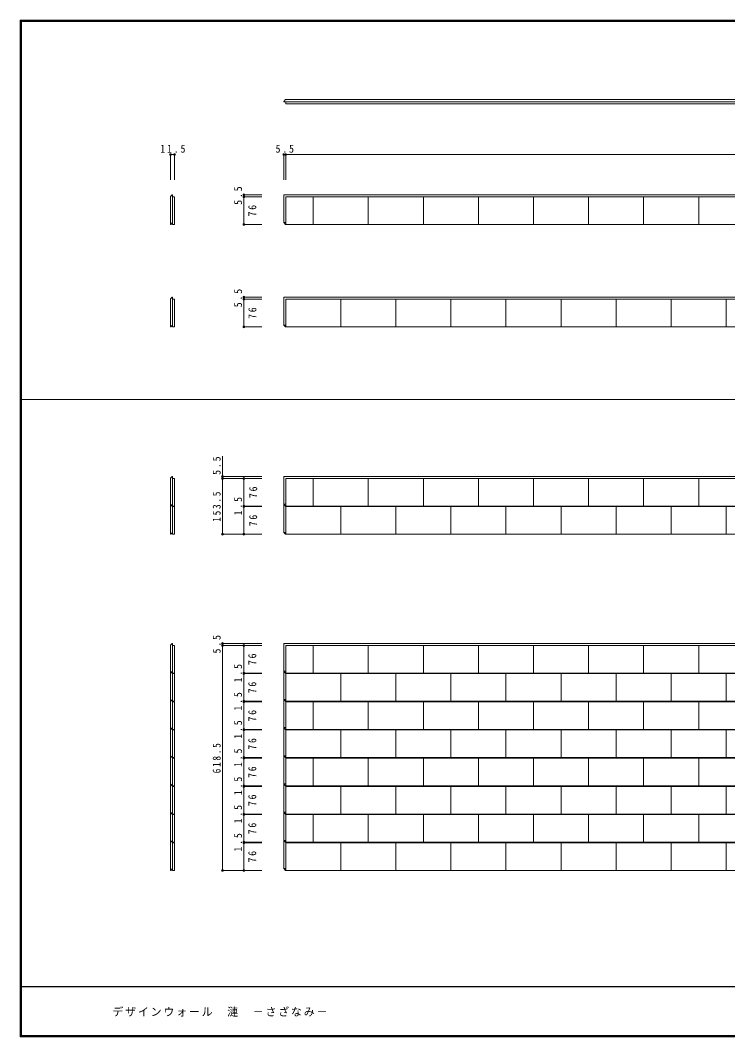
# Model space of a CAD drawing. Units: millimetres at full size, sheet at 1:10. Extents: x -1947 to 1953, y -1436 to 1392.
# Drawn here: x -1947 to -1, y -1402 to 1392 of the extents above; entities that cross this region are included whole.
import ezdxf

# ---------------------------------------------------------------- set-up
doc = ezdxf.new("R2010")
doc.units = ezdxf.units.MM
doc.header["$LTSCALE"] = 10
doc.header["$PDMODE"] = 32
doc.header["$PDSIZE"] = 5
doc.layers.add('3-0', color=7, linetype='Continuous', lineweight=18)
doc.layers.add('F-1', color=6, linetype='Continuous', lineweight=18)
doc.layers.add('F-A', color=7, linetype='Continuous')
doc.styles.add('ＭＳ ゴシック', font='')
doc.styles.get('ＭＳ ゴシック').set_extended_font_data('MS Gothic')

msp = doc.modelspace()

# ---------------------------------------------------------------- linework, layer by layer
at = {"layer": '3-0'}
for p, q in [((-1217.14, 1173.8), (1510.36, 1173.8)), ((-1216.64, 1164.92), (-1216.64, 1167.8)), ((-1216.64, 1164.92), (-1216.64, 1162.3)), ((1510.36, 1162.3), (-1216.64, 1162.3)), ((-1533.64, 907.3), (-1533.64, 830.8)), ((-1527.64, 912.3), (-1527.64, 830.8)), ((-1524.75, 906.8), (-1527.64, 906.8)), ((-1524.75, 906.8), (-1522.14, 906.8)), ((-1522.14, 830.8), (-1522.14, 906.8)), ((-1222.14, 912.3), (-1222.14, 835.8)), ((-1222.14, 912.3), (1505.36, 912.3)), ((-1216.64, 906.8), (-1216.64, 830.8)), ((1510.36, 906.8), (-1216.64, 906.8)), ((-1140.89, 906.8), (-1140.89, 830.8)), ((-989.39, 906.8), (-989.39, 830.8)), ((-837.89, 906.8), (-837.89, 830.8)), ((-686.39, 906.8), (-686.39, 830.8)), ((-534.89, 906.8), (-534.89, 830.8)), ((-383.39, 906.8), (-383.39, 830.8)), ((-231.89, 906.8), (-231.89, 830.8)), ((-80.39, 906.8), (-80.39, 830.8)), ((-1527.64, 830.8), (-1522.14, 830.8)), ((-1222.14, 835.8), (-1216.64, 835.8)), ((-1222.14, 835.8), (-1217.14, 830.8)), ((1510.36, 830.8), (-1217.14, 830.8)), ((-1533.64, 625.8), (-1533.64, 549.3)), ((-1527.64, 630.8), (-1527.64, 549.3)), ((-1524.75, 625.3), (-1527.64, 625.3)), ((-1524.75, 625.3), (-1522.14, 625.3)), ((-1522.14, 549.3), (-1522.14, 625.3)), ((-1222.14, 630.8), (-1222.14, 554.3)), ((-1222.14, 630.8), (1505.36, 630.8)), ((-1216.64, 625.3), (-1216.64, 549.3)), ((1510.36, 625.3), (-1216.64, 625.3)), ((-1065.14, 625.3), (-1065.14, 549.3)), ((-913.64, 625.3), (-913.64, 549.3)), ((-762.14, 625.3), (-762.14, 549.3)), ((-610.64, 625.3), (-610.64, 549.3)), ((-459.14, 625.3), (-459.14, 549.3)), ((-307.64, 625.3), (-307.64, 549.3)), ((-156.14, 625.3), (-156.14, 549.3)), ((-4.64, 625.3), (-4.64, 549.3)), ((-1527.64, 549.3), (-1522.14, 549.3)), ((-1222.14, 554.3), (-1216.64, 554.3)), ((-1222.14, 554.3), (-1217.14, 549.3)), ((1510.36, 549.3), (-1217.14, 549.3)), ((-1533.64, 133.3), (-1533.64, 56.8)), ((-1527.64, 138.3), (-1527.64, -20.7)), ((-1524.75, 132.8), (-1527.64, 132.8)), ((-1524.75, 132.8), (-1522.14, 132.8)), ((-1522.14, 56.8), (-1522.14, 132.8)), ((-1222.14, 138.3), (-1222.14, 61.8)), ((-1222.14, 138.3), (1505.36, 138.3)), ((-1216.64, 132.8), (-1216.64, 56.8)), ((1510.36, 132.8), (-1216.64, 132.8)), ((-1140.89, 132.8), (-1140.89, 56.8)), ((-989.39, 132.8), (-989.39, 56.8)), ((-837.89, 132.8), (-837.89, 56.8)), ((-686.39, 132.8), (-686.39, 56.8)), ((-534.89, 132.8), (-534.89, 56.8)), ((-383.39, 132.8), (-383.39, 56.8)), ((-231.89, 132.8), (-231.89, 56.8)), ((-80.39, 132.8), (-80.39, 56.8)), ((-1533.64, 55.8), (-1527.64, 61.8)), ((-1533.64, 56.8), (-1532.64, 56.8)), ((-1527.64, 60.8), (-1528.64, 60.8)), ((-1527.64, 56.8), (-1522.14, 56.8)), ((-1222.14, 61.8), (-1216.64, 61.8)), ((-1222.14, 61.8), (-1217.14, 56.8)), ((-1222.14, 60.8), (-1222.14, -15.7)), ((-1222.14, 60.8), (-1221.14, 60.8)), ((1510.36, 56.8), (-1217.14, 56.8)), ((-1533.64, 55.8), (-1533.64, -20.7)), ((-1524.75, 55.3), (-1527.64, 55.3)), ((-1524.75, 55.3), (-1522.14, 55.3)), ((-1522.14, -20.7), (-1522.14, 55.3)), ((-1216.64, 55.3), (-1216.64, -20.7)), ((1510.36, 55.3), (-1216.64, 55.3)), ((-1065.14, 55.3), (-1065.14, -20.7)), ((-913.64, 55.3), (-913.64, -20.7)), ((-762.14, 55.3), (-762.14, -20.7)), ((-610.64, 55.3), (-610.64, -20.7)), ((-459.14, 55.3), (-459.14, -20.7)), ((-307.64, 55.3), (-307.64, -20.7)), ((-156.14, 55.3), (-156.14, -20.7)), ((-4.64, 55.3), (-4.64, -20.7)), ((-1527.64, -20.7), (-1522.14, -20.7)), ((-1222.14, -15.7), (-1216.64, -15.7)), ((-1222.14, -15.7), (-1217.14, -20.7)), ((1510.36, -20.7), (-1217.14, -20.7)), ((-1533.64, -325.7), (-1533.64, -402.2)), ((-1527.64, -320.7), (-1527.64, -944.7)), ((-1524.75, -326.2), (-1527.64, -326.2)), ((-1524.75, -326.2), (-1522.14, -326.2)), ((-1522.14, -402.2), (-1522.14, -326.2)), ((-1222.14, -320.7), (-1222.14, -397.2)), ((-1222.14, -320.7), (1505.36, -320.7)), ((-1216.64, -326.2), (-1216.64, -402.2)), ((1510.36, -326.2), (-1216.64, -326.2)), ((-1140.89, -326.2), (-1140.89, -402.2)), ((-989.39, -326.2), (-989.39, -402.2)), ((-837.89, -326.2), (-837.89, -402.2)), ((-686.39, -326.2), (-686.39, -402.2)), ((-534.89, -326.2), (-534.89, -402.2)), ((-383.39, -326.2), (-383.39, -402.2)), ((-231.89, -326.2), (-231.89, -402.2)), ((-80.39, -326.2), (-80.39, -402.2)), ((-1533.64, -403.2), (-1527.64, -397.2)), ((-1533.64, -402.2), (-1532.64, -402.2)), ((-1533.64, -403.2), (-1533.64, -479.7)), ((-1527.64, -398.2), (-1528.64, -398.2)), ((-1527.64, -402.2), (-1522.14, -402.2)), ((-1524.75, -403.7), (-1527.64, -403.7)), ((-1524.75, -403.7), (-1522.14, -403.7)), ((-1522.14, -479.7), (-1522.14, -403.7)), ((-1222.14, -397.2), (-1216.64, -397.2)), ((-1222.14, -397.2), (-1217.14, -402.2)), ((-1222.14, -398.2), (-1222.14, -474.7)), ((-1222.14, -398.2), (-1221.14, -398.2)), ((1510.36, -402.2), (-1217.14, -402.2)), ((-1216.64, -403.7), (-1216.64, -479.7)), ((1510.36, -403.7), (-1216.64, -403.7)), ((-1065.14, -403.7), (-1065.14, -479.7)), ((-913.64, -403.7), (-913.64, -479.7)), ((-762.14, -403.7), (-762.14, -479.7)), ((-610.64, -403.7), (-610.64, -479.7)), ((-459.14, -403.7), (-459.14, -479.7)), ((-307.64, -403.7), (-307.64, -479.7)), ((-156.14, -403.7), (-156.14, -479.7)), ((-4.64, -403.7), (-4.64, -479.7)), ((-1533.64, -480.7), (-1527.64, -474.7)), ((-1222.14, -474.7), (-1216.64, -474.7)), ((-1222.14, -474.7), (-1217.14, -479.7)), ((-1533.64, -479.7), (-1532.64, -479.7)), ((-1533.64, -480.7), (-1533.64, -557.2)), ((-1527.64, -475.7), (-1528.64, -475.7)), ((-1527.64, -479.7), (-1522.14, -479.7)), ((-1524.75, -481.2), (-1527.64, -481.2)), ((-1524.75, -481.2), (-1522.14, -481.2)), ((-1522.14, -557.2), (-1522.14, -481.2)), ((-1222.14, -475.7), (-1222.14, -552.2)), ((-1222.14, -475.7), (-1221.14, -475.7)), ((1510.36, -479.7), (-1217.14, -479.7)), ((-1216.64, -481.2), (-1216.64, -557.2)), ((1510.36, -481.2), (-1216.64, -481.2)), ((-1140.89, -481.2), (-1140.89, -557.2)), ((-989.39, -481.2), (-989.39, -557.2)), ((-837.89, -481.2), (-837.89, -557.2)), ((-686.39, -481.2), (-686.39, -557.2)), ((-534.89, -481.2), (-534.89, -557.2)), ((-383.39, -481.2), (-383.39, -557.2)), ((-231.89, -481.2), (-231.89, -557.2)), ((-80.39, -481.2), (-80.39, -557.2)), ((-1533.64, -558.2), (-1527.64, -552.2)), ((-1533.64, -557.2), (-1532.64, -557.2)), ((-1533.64, -558.2), (-1533.64, -634.7)), ((-1527.64, -553.2), (-1528.64, -553.2)), ((-1527.64, -557.2), (-1522.14, -557.2)), ((-1222.14, -552.2), (-1216.64, -552.2)), ((-1222.14, -552.2), (-1217.14, -557.2)), ((-1222.14, -553.2), (-1222.14, -629.7)), ((-1222.14, -553.2), (-1221.14, -553.2)), ((1510.36, -557.2), (-1217.14, -557.2)), ((-1524.75, -558.7), (-1527.64, -558.7)), ((-1524.75, -558.7), (-1522.14, -558.7)), ((-1522.14, -634.7), (-1522.14, -558.7)), ((-1216.64, -558.7), (-1216.64, -634.7)), ((1510.36, -558.7), (-1216.64, -558.7)), ((-1065.14, -558.7), (-1065.14, -634.7)), ((-913.64, -558.7), (-913.64, -634.7)), ((-762.14, -558.7), (-762.14, -634.7)), ((-610.64, -558.7), (-610.64, -634.7)), ((-459.14, -558.7), (-459.14, -634.7)), ((-307.64, -558.7), (-307.64, -634.7)), ((-156.14, -558.7), (-156.14, -634.7)), ((-4.64, -558.7), (-4.64, -634.7)), ((-1533.64, -635.7), (-1527.64, -629.7)), ((-1533.64, -634.7), (-1532.64, -634.7)), ((-1533.64, -635.7), (-1533.64, -712.2)), ((-1527.64, -630.7), (-1528.64, -630.7)), ((-1527.64, -634.7), (-1522.14, -634.7)), ((-1524.75, -636.2), (-1527.64, -636.2)), ((-1524.75, -636.2), (-1522.14, -636.2)), ((-1522.14, -712.2), (-1522.14, -636.2)), ((-1222.14, -629.7), (-1216.64, -629.7)), ((-1222.14, -629.7), (-1217.14, -634.7)), ((-1222.14, -630.7), (-1222.14, -707.2)), ((-1222.14, -630.7), (-1221.14, -630.7)), ((1510.36, -634.7), (-1217.14, -634.7)), ((-1216.64, -636.2), (-1216.64, -712.2)), ((1510.36, -636.2), (-1216.64, -636.2)), ((-1140.89, -636.2), (-1140.89, -712.2)), ((-989.39, -636.2), (-989.39, -712.2)), ((-837.89, -636.2), (-837.89, -712.2)), ((-686.39, -636.2), (-686.39, -712.2)), ((-534.89, -636.2), (-534.89, -712.2)), ((-383.39, -636.2), (-383.39, -712.2)), ((-231.89, -636.2), (-231.89, -712.2)), ((-80.39, -636.2), (-80.39, -712.2)), ((-1533.64, -713.2), (-1527.64, -707.2)), ((-1533.64, -712.2), (-1532.64, -712.2)), ((-1533.64, -713.2), (-1533.64, -789.7)), ((-1527.64, -708.2), (-1528.64, -708.2)), ((-1527.64, -712.2), (-1522.14, -712.2)), ((-1524.75, -713.7), (-1527.64, -713.7)), ((-1524.75, -713.7), (-1522.14, -713.7)), ((-1522.14, -789.7), (-1522.14, -713.7)), ((-1222.14, -707.2), (-1216.64, -707.2)), ((-1222.14, -707.2), (-1217.14, -712.2)), ((-1222.14, -708.2), (-1222.14, -784.7)), ((-1222.14, -708.2), (-1221.14, -708.2)), ((1510.36, -712.2), (-1217.14, -712.2)), ((-1216.64, -713.7), (-1216.64, -789.7)), ((1510.36, -713.7), (-1216.64, -713.7)), ((-1065.14, -713.7), (-1065.14, -789.7)), ((-913.64, -713.7), (-913.64, -789.7)), ((-762.14, -713.7), (-762.14, -789.7)), ((-610.64, -713.7), (-610.64, -789.7)), ((-459.14, -713.7), (-459.14, -789.7)), ((-307.64, -713.7), (-307.64, -789.7)), ((-156.14, -713.7), (-156.14, -789.7)), ((-4.64, -713.7), (-4.64, -789.7)), ((-1533.64, -790.7), (-1527.64, -784.7)), ((-1533.64, -789.7), (-1532.64, -789.7)), ((-1533.64, -790.7), (-1533.64, -867.2)), ((-1527.64, -785.7), (-1528.64, -785.7)), ((-1527.64, -789.7), (-1522.14, -789.7)), ((-1524.75, -791.2), (-1527.64, -791.2)), ((-1524.75, -791.2), (-1522.14, -791.2)), ((-1522.14, -867.2), (-1522.14, -791.2)), ((-1222.14, -784.7), (-1216.64, -784.7)), ((-1222.14, -784.7), (-1217.14, -789.7)), ((-1222.14, -785.7), (-1222.14, -862.2)), ((-1222.14, -785.7), (-1221.14, -785.7)), ((1510.36, -789.7), (-1217.14, -789.7)), ((-1216.64, -791.2), (-1216.64, -867.2)), ((1510.36, -791.2), (-1216.64, -791.2)), ((-1140.89, -791.2), (-1140.89, -867.2)), ((-989.39, -791.2), (-989.39, -867.2)), ((-837.89, -791.2), (-837.89, -867.2)), ((-686.39, -791.2), (-686.39, -867.2)), ((-534.89, -791.2), (-534.89, -867.2)), ((-383.39, -791.2), (-383.39, -867.2)), ((-231.89, -791.2), (-231.89, -867.2)), ((-80.39, -791.2), (-80.39, -867.2)), ((-1533.64, -868.2), (-1527.64, -862.2)), ((-1527.64, -863.2), (-1528.64, -863.2)), ((-1222.14, -862.2), (-1216.64, -862.2)), ((-1222.14, -862.2), (-1217.14, -867.2)), ((-1222.14, -863.2), (-1222.14, -939.7)), ((-1222.14, -863.2), (-1221.14, -863.2)), ((-1533.64, -867.2), (-1532.64, -867.2)), ((-1533.64, -868.2), (-1533.64, -944.7)), ((-1527.64, -867.2), (-1522.14, -867.2)), ((-1524.75, -868.7), (-1527.64, -868.7)), ((-1524.75, -868.7), (-1522.14, -868.7)), ((-1522.14, -944.7), (-1522.14, -868.7)), ((1510.36, -867.2), (-1217.14, -867.2)), ((-1216.64, -868.7), (-1216.64, -944.7)), ((1510.36, -868.7), (-1216.64, -868.7)), ((-1065.14, -868.7), (-1065.14, -944.7)), ((-913.64, -868.7), (-913.64, -944.7)), ((-762.14, -868.7), (-762.14, -944.7)), ((-610.64, -868.7), (-610.64, -944.7)), ((-459.14, -868.7), (-459.14, -944.7)), ((-307.64, -868.7), (-307.64, -944.7)), ((-156.14, -868.7), (-156.14, -944.7)), ((-4.64, -868.7), (-4.64, -944.7)), ((-1527.64, -944.7), (-1522.14, -944.7)), ((-1222.14, -939.7), (-1216.64, -939.7)), ((-1222.14, -939.7), (-1217.14, -944.7)), ((1510.36, -944.7), (-1217.14, -944.7))]:
    msp.add_line(p, q, dxfattribs=at)
at = {"layer": '3-0', "color": 3}
for p, q in [((-1533.64, 1022.56), (-1522.14, 1022.56)), ((-1222.14, 1022.56), (-1216.64, 1022.56)), ((-1216.64, 1022.56), (1510.36, 1022.56)), ((-1331.45, 912.3), (-1331.45, 906.8)), ((-1331.45, 906.8), (-1331.45, 830.8)), ((-1331.45, 630.8), (-1331.45, 625.3)), ((-1331.45, 625.3), (-1331.45, 549.3)), ((-1390.28, 193.84), (-1390.28, 132.8)), ((-1390.28, 132.8), (-1390.28, -20.7)), ((-1331.45, 132.8), (-1331.45, 56.8)), ((-1331.45, 56.8), (-1331.45, 55.3)), ((-1331.45, 55.3), (-1331.45, -20.7)), ((-1390.28, -320.7), (-1390.28, -326.2)), ((-1390.28, -326.2), (-1390.28, -944.7)), ((-1331.45, -326.2), (-1331.45, -402.2)), ((-1331.45, -402.2), (-1331.45, -403.7)), ((-1331.45, -403.7), (-1331.45, -479.7)), ((-1331.45, -479.7), (-1331.45, -481.2)), ((-1331.45, -481.2), (-1331.45, -557.2)), ((-1331.45, -557.2), (-1331.45, -558.7)), ((-1331.45, -558.7), (-1331.45, -634.7)), ((-1331.45, -634.7), (-1331.45, -636.2)), ((-1331.45, -636.2), (-1331.45, -712.2)), ((-1331.45, -712.2), (-1331.45, -713.7)), ((-1331.45, -713.7), (-1331.45, -789.7)), ((-1331.45, -789.7), (-1331.45, -791.2)), ((-1331.45, -791.2), (-1331.45, -867.2)), ((-1331.45, -867.2), (-1331.45, -868.7)), ((-1331.45, -868.7), (-1331.45, -944.7))]:
    msp.add_line(p, q, dxfattribs=at)
at = {"layer": '3-0', "color": 4}
for p, q in [((-1533.64, 1022.56), (-1533.64, 953.52)), ((-1522.14, 1022.56), (-1522.14, 953.52)), ((-1222.14, 1022.56), (-1222.14, 953.52)), ((-1216.64, 1022.56), (-1216.64, 953.52)), ((-1331.45, 912.3), (-1282.24, 912.3)), ((-1331.45, 906.8), (-1282.24, 906.8)), ((-1331.45, 830.8), (-1282.24, 830.8)), ((-1331.45, 630.8), (-1282.24, 630.8)), ((-1331.45, 625.3), (-1282.24, 625.3)), ((-1331.45, 549.3), (-1282.24, 549.3)), ((-1390.28, 138.3), (-1282.24, 138.3)), ((-1390.28, 132.8), (-1282.24, 132.8)), ((-1331.45, 56.8), (-1282.24, 56.8)), ((-1331.45, 55.3), (-1282.24, 55.3)), ((-1390.28, -20.7), (-1282.24, -20.7)), ((-1390.28, -320.7), (-1282.24, -320.7)), ((-1390.28, -326.2), (-1331.45, -326.2)), ((-1331.45, -326.2), (-1282.24, -326.2)), ((-1331.45, -402.2), (-1282.24, -402.2)), ((-1331.45, -403.7), (-1282.24, -403.7)), ((-1331.45, -479.7), (-1282.24, -479.7)), ((-1331.45, -481.2), (-1282.24, -481.2)), ((-1331.45, -557.2), (-1282.24, -557.2)), ((-1331.45, -558.7), (-1282.24, -558.7)), ((-1331.45, -634.7), (-1282.24, -634.7)), ((-1331.45, -636.2), (-1282.24, -636.2)), ((-1331.45, -712.2), (-1282.24, -712.2)), ((-1331.45, -713.7), (-1282.24, -713.7)), ((-1331.45, -789.7), (-1282.24, -789.7)), ((-1331.45, -791.2), (-1282.24, -791.2)), ((-1331.45, -867.2), (-1282.24, -867.2)), ((-1331.45, -868.7), (-1282.24, -868.7)), ((-1390.28, -944.7), (-1331.45, -944.7)), ((-1331.45, -944.7), (-1282.24, -944.7))]:
    msp.add_line(p, q, dxfattribs=at)
at = {"layer": '3-0'}
for points in [[(-1222.14, 1167.8), (-1222.14, 1168.8), (-1217.14, 1173.8)], [(-1222.14, 1167.8), (1510.36, 1167.8), (1510.36, 1162.3)], [(-1527.64, 912.3), (-1528.64, 912.3), (-1533.64, 907.3)], [(-1533.64, 830.8), (-1532.64, 830.8), (-1527.64, 835.8)], [(-1527.64, 630.8), (-1528.64, 630.8), (-1533.64, 625.8)], [(-1533.64, 549.3), (-1532.64, 549.3), (-1527.64, 554.3)], [(-1527.64, 138.3), (-1528.64, 138.3), (-1533.64, 133.3)], [(-1533.64, -20.7), (-1532.64, -20.7), (-1527.64, -15.7)], [(-1527.64, -320.7), (-1528.64, -320.7), (-1533.64, -325.7)], [(-1533.64, -944.7), (-1532.64, -944.7), (-1527.64, -939.7)]]:
    msp.add_lwpolyline(points, dxfattribs=at)
at = {"layer": '3-0', "color": 3}
for p in [(-1533.64, 1022.56), (-1522.14, 1022.56), (-1222.14, 1022.56), (-1216.64, 1022.56), (-1331.45, 912.3), (-1331.45, 906.8), (-1331.45, 830.8), (-1331.45, 630.8), (-1331.45, 625.3), (-1331.45, 549.3), (-1390.28, 138.3), (-1390.28, 132.8), (-1331.45, 132.8), (-1331.45, 56.8), (-1331.45, 55.3), (-1390.28, -20.7), (-1331.45, -20.7), (-1390.28, -320.7), (-1390.28, -326.2), (-1331.45, -326.2), (-1331.45, -402.2), (-1331.45, -403.7), (-1331.45, -479.7), (-1331.45, -481.2), (-1331.45, -557.2), (-1331.45, -558.7), (-1331.45, -634.7), (-1331.45, -636.2), (-1331.45, -712.2), (-1331.45, -713.7), (-1331.45, -789.7), (-1331.45, -791.2), (-1331.45, -867.2), (-1331.45, -868.7), (-1390.28, -944.7), (-1331.45, -944.7)]:
    msp.add_point(p, dxfattribs=at)
at = {"layer": 'F-1'}
for p, q in [((-1946.69, 1391.67), (-1946.69, -1401.67)), ((-1946.69, 1391.67), (1953.31, 1391.67)), ((-1946.69, 1390), (1953.31, 1390)), ((-1946.69, 1388.33), (1953.31, 1388.33)), ((-1945.03, 1391.67), (-1945.03, -1401.67)), ((-1943.36, 1391.67), (-1943.36, -1401.67)), ((-1946.69, 349.3), (1953.31, 349.3)), ((1953.31, -1263.33), (-1946.69, -1263.33)), ((1953.31, -1265), (-1946.69, -1265)), ((1953.31, -1398.33), (-1946.69, -1398.33)), ((1953.31, -1400), (-1946.69, -1400)), ((1953.31, -1401.67), (-1946.69, -1401.67))]:
    msp.add_line(p, q, dxfattribs=at)

# ---------------------------------------------------------------- texts
at = {"layer": '3-0', "char_height": 21.99, "attachment_point": 7, "style": 'ＭＳ ゴシック'}
for s, insert in [('\\T1.38;\\W0.9;11.5', (-1561.64, 1027.56)), ('\\T1.38;\\W0.9;5.5', (-1244.39, 1027.56))]:
    msp.add_mtext(s, dxfattribs=dict(at, insert=insert))
at = {"layer": '3-0', "char_height": 21.99, "attachment_point": 7, "rotation": 90, "style": 'ＭＳ ゴシック'}
for s, insert in [('\\T1.38;\\W0.9;5.5', (-1336.45, 884.55)), ('\\T1.36;\\W0.9;76', (-1297.3, 852.55)), ('\\T1.38;\\W0.9;5.5', (-1336.45, 603.05)), ('\\T1.36;\\W0.9;76', (-1296.93, 571.05)), ('\\T1.38;\\W0.9;5.5', (-1395.28, 142.37)), ('\\T1.38;\\W0.85;153.5', (-1395.28, 13.55)), ('\\T1.36;\\W0.9;76', (-1294.77, 78.55)), ('\\T1.38;\\W0.9;1.5', (-1336.45, 31.05)), ('\\T1.36;\\W0.9;76', (-1294.77, 1.05)), ('\\T1.38;\\W0.9;5.5', (-1395.28, -348.45)), ('\\T1.36;\\W0.9;76', (-1297.35, -380.45)), ('\\T1.38;\\W0.9;1.5', (-1336.45, -427.95)), ('\\T1.36;\\W0.9;76', (-1297.35, -457.95)), ('\\T1.38;\\W0.9;1.5', (-1336.45, -505.45)), ('\\T1.36;\\W0.9;76', (-1297.35, -535.45)), ('\\T1.38;\\W0.9;1.5', (-1336.45, -582.95)), ('\\T1.36;\\W0.9;76', (-1297.35, -612.95)), ('\\T1.38;\\W0.85;618.5', (-1395.28, -677.95)), ('\\T1.38;\\W0.9;1.5', (-1336.45, -660.45)), ('\\T1.36;\\W0.9;76', (-1297.35, -690.45)), ('\\T1.38;\\W0.9;1.5', (-1336.45, -737.95)), ('\\T1.36;\\W0.9;76', (-1297.35, -767.95)), ('\\T1.38;\\W0.9;1.5', (-1336.45, -815.45)), ('\\T1.36;\\W0.9;76', (-1297.35, -845.45)), ('\\T1.38;\\W0.9;1.5', (-1336.45, -892.95)), ('\\T1.36;\\W0.9;76', (-1297.35, -922.95))]:
    msp.add_mtext(s, dxfattribs=dict(at, insert=insert))
at = {"layer": 'F-A', "insert": (-1693.36, -1346.67), "char_height": 21.99, "attachment_point": 7, "style": 'ＭＳ ゴシック'}
msp.add_mtext('\\T1.17;デザインウォール\u3000漣\u3000－さざなみ－', dxfattribs=at)

doc.saveas('drawing.dxf')
